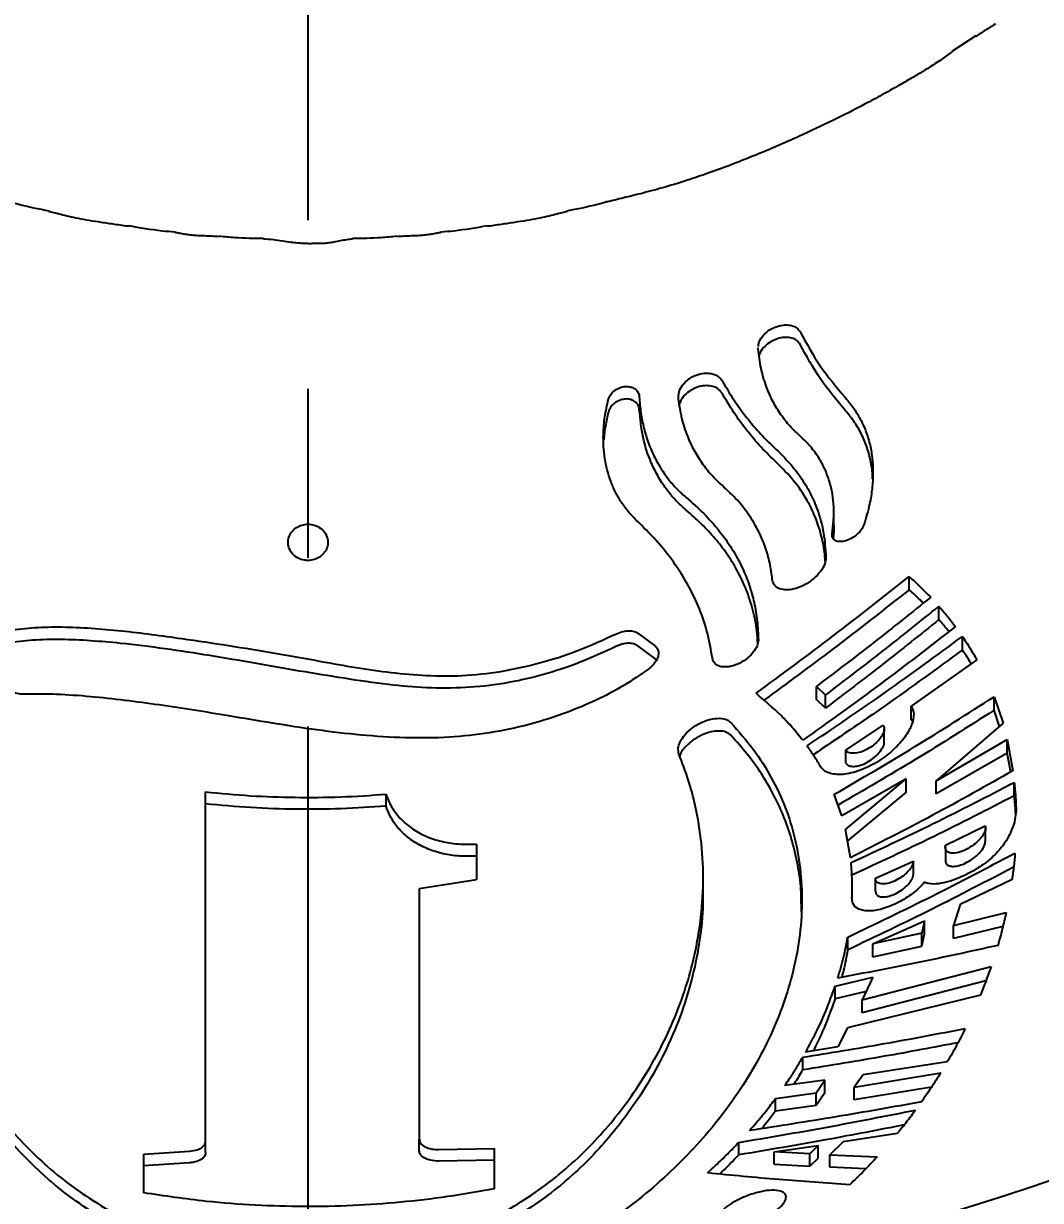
# Model space of a CAD drawing. Header units: millimetres. Extents: x 8 to 862, y 8 to 585.
# Drawn here: x 734.89 to 750.18, y 535.76 to 553.46 of the extents above; entities that cross this region are included whole.
import ezdxf

# ---------------------------------------------------------------- set-up
doc = ezdxf.new("R2010")
doc.units = ezdxf.units.MM
doc.linetypes.add('CENTERX2', pattern=[20.32, 12.7, -2.54, 2.54, -2.54])
doc.layers.add('CENTERLINE', color=4, linetype='CENTERX2')
doc.layers.add('DIMENSIONS', color=2, linetype='Continuous')
doc.layers.add('OUTLINE', color=7, linetype='Continuous', lineweight=25)
doc.styles.add('SLDTEXTSTYLE0', font='TXT', dxfattribs={"width": 0.75})
doc.dimstyles.new('SLDDIMSTYLE23', dxfattribs={"dimtxt": 3.5, "dimasz": 2, "dimexe": 0, "dimexo": 0.0625, "dimgap": 0.875, "dimtad": 1, "dimrnd": 1e-09, "dimzin": 12, "dimdsep": 46, "dimtxsty": 'SLDTEXTSTYLE0', "dimsah": 1, "dimcen": 0, "dimadec": 0, "dimazin": 3, "dimtfac": 1, "dimtofl": 0, "dimtmove": 0, "dimatfit": 3, "dimfxl": 0, "dimfrac": 2, "dimtolj": 1, "dimtzin": 12, "dimarcsym": 0})
doc.dimstyles.new('SLDDIMSTYLE9', dxfattribs={"dimtxt": 3.5, "dimasz": 2, "dimexe": 0, "dimexo": 0.0625, "dimgap": 0.875, "dimtad": 1, "dimrnd": 1e-09, "dimzin": 12, "dimdsep": 46, "dimtxsty": 'SLDTEXTSTYLE0', "dimsah": 1, "dimcen": 0, "dimadec": 0, "dimazin": 3, "dimtfac": 1, "dimtofl": 0, "dimtmove": 0, "dimatfit": 3, "dimfxl": 0, "dimfrac": 2, "dimtolj": 1, "dimtzin": 12, "dimarcsym": 0})

# ---------------------------------------------------------------- blocks, each defined once
blk = doc.blocks.new('_D_87')
at = {"layer": 'DIMENSIONS'}
blk.add_line((791.29, 545.141), (739.166, 568.209), dxfattribs=at)
blk.add_arc((739.166, 568.209), 131.85, 291.26696, 338.13735, dxfattribs=at)
blk.add_solid([(791.29, 545.141), (789.663, 546.408), (789.258, 545.493)], dxfattribs=at)
at = {"layer": 'DIMENSIONS', "insert": (761.078, 563.428), "char_height": 3.5, "attachment_point": 1, "rotation": 336.1278, "style": 'SLDTEXTSTYLE0'}
blk.add_mtext('R57', dxfattribs=at)
blk = doc.blocks.new('_D_91')
at = {"layer": 'DIMENSIONS'}
blk.add_line((713.624, 507.081), (739.166, 568.209), dxfattribs=at)
blk.add_solid([(713.624, 507.081), (714.856, 508.733), (713.934, 509.119)], dxfattribs=at)
at = {"layer": 'DIMENSIONS', "insert": (722.421, 539.794), "char_height": 3.5, "attachment_point": 1, "rotation": 67.3225, "style": 'SLDTEXTSTYLE0'}
blk.add_mtext('R66,25', dxfattribs=at)
blk = doc.blocks.new('SW_CENTERMARKSYMBOL_0')
at = {"layer": 'CENTERLINE', "color": 0}
blk.add_line((0, -5), (0, -79.679), dxfattribs=at)

msp = doc.modelspace()

# ---------------------------------------------------------------- linework, layer by layer
at = {"layer": 'OUTLINE'}
for p, q in [((749.49042, 553.46403), (749.50309, 553.44593)), ((749.20575, 553.27738), (748.84715, 553.04228)), ((745.93469, 548.56856), (745.93711, 548.58705)), ((747.07313, 545.91841), (747.07313, 546.11177)), ((748.20515, 544.94774), (748.20515, 545.14681)), ((748.65262, 544.49797), (748.65262, 544.69883)), ((744.12616, 544.29161), (744.37867, 544.10845)), ((749.00571, 544.04279), (749.00571, 544.24482)), ((744.37867, 543.91908), (744.12616, 544.10255)), ((744.40633, 543.89209), (744.37867, 543.91908)), ((749.22204, 543.8939), (748.23753, 543.19635)), ((746.81081, 543.49346), (746.94659, 543.36159)), ((746.81081, 543.29847), (746.81081, 543.49346)), ((746.94659, 543.1662), (746.94659, 543.36159)), ((749.48213, 543.33821), (749.6168, 542.93786)), ((749.48213, 543.13531), (749.48213, 543.33821)), ((746.94659, 543.1662), (746.81081, 543.29847)), ((748.23753, 542.99721), (748.23753, 543.19635)), ((748.25382, 542.9662), (748.23753, 542.99721)), ((749.56385, 542.89245), (749.48213, 543.13531)), ((747.25302, 542.53282), (747.8169, 542.90881)), ((747.83054, 542.65797), (747.83054, 542.85685)), ((749.6168, 542.93786), (748.60972, 542.0743)), ((748.60972, 542.0743), (749.68043, 542.69233)), ((749.68043, 542.69233), (749.76604, 542.22368)), ((749.68043, 542.48971), (749.68043, 542.69233)), ((747.25302, 542.33677), (747.25302, 542.53282)), ((749.68043, 542.48971), (748.60972, 541.87511)), ((749.73248, 542.20511), (749.68043, 542.48971)), ((748.16036, 542.10165), (747.19534, 541.54481)), ((747.24991, 541.34115), (748.16036, 542.10165)), ((748.16036, 541.90354), (748.16036, 542.10165)), ((748.16036, 541.90354), (747.2796, 541.17061)), ((748.60972, 541.87511), (748.60972, 542.0743)), ((749.78673, 541.84794), (749.78673, 542.04979)), ((740.33995, 541.69151), (740.33995, 541.87136)), ((747.19534, 541.54481), (747.07963, 541.87016)), ((748.75342, 541.10417), (749.35023, 541.39352)), ((747.32379, 540.91685), (747.24991, 541.34115)), ((749.35414, 541.16502), (749.35414, 541.36409)), ((741.69819, 541.12061), (741.69819, 540.58591)), ((748.74951, 541.07416), (748.74951, 540.87635)), ((747.69901, 540.60638), (748.26943, 540.86653)), ((748.26943, 540.66968), (748.26943, 540.86653)), ((741.69819, 540.58591), (740.83883, 540.44942)), ((745.10817, 540.42245), (745.10817, 540.61311)), ((747.69901, 540.41101), (747.69901, 540.60638)), ((749.75287, 540.58616), (748.97104, 540.2123)), ((747.34884, 540.29143), (747.34884, 540.47152)), ((748.97104, 540.2123), (748.8708, 539.89582)), ((747.66053, 539.61901), (748.4384, 539.96613)), ((748.4384, 539.96613), (748.39399, 539.78332)), ((748.4384, 539.77046), (748.4384, 539.96613)), ((748.8708, 539.89582), (749.66449, 540.09238)), ((748.39399, 539.78332), (747.66053, 539.61901)), ((748.39399, 539.58805), (748.39399, 539.78332)), ((748.8708, 539.69964), (748.8708, 539.89582)), ((749.61508, 539.88255), (748.8708, 539.69964)), ((747.28257, 539.53013), (747.28257, 539.72354)), ((747.66053, 539.42515), (747.66053, 539.61901)), ((748.39399, 539.58805), (748.4384, 539.77046)), ((747.66053, 539.42515), (748.39399, 539.58805)), ((747.49665, 538.77725), (749.43781, 539.27918)), ((747.09346, 538.98432), (747.66053, 539.12076)), ((747.66053, 539.12076), (747.49665, 538.77725)), ((747.09346, 538.79232), (747.09346, 538.98432)), ((747.55661, 538.90293), (747.09346, 538.79232)), ((749.36061, 539.06381), (747.49665, 538.58505)), ((749.27706, 538.8509), (747.28033, 538.35718)), ((747.49665, 538.58505), (747.49665, 538.77725)), ((747.28033, 538.35718), (747.13528, 538.07276)), ((747.13528, 538.07276), (746.64875, 537.99122)), ((746.60462, 537.72436), (746.60462, 537.91399)), ((748.77815, 537.84406), (747.51456, 537.65132)), ((747.37793, 537.4665), (748.67944, 537.68006)), ((747.51456, 537.65132), (747.37793, 537.4665)), ((746.93952, 537.57087), (746.33746, 537.49205)), ((746.80632, 537.37997), (746.93952, 537.57087)), ((746.93952, 537.38146), (746.93952, 537.57087)), ((746.19531, 537.29289), (746.80632, 537.37997)), ((746.93952, 537.38146), (746.80632, 537.19102)), ((746.80632, 537.19102), (746.80632, 537.37997)), ((748.54286, 537.46664), (747.37793, 537.27685)), ((747.37793, 537.27685), (747.37793, 537.4665)), ((746.19531, 537.1047), (746.19531, 537.29289)), ((746.80632, 537.19102), (746.19531, 537.1047)), ((748.02522, 536.76557), (747.2141, 536.64085)), ((737.62691, 536.47993), (737.62691, 536.65396)), ((740.83883, 536.50985), (740.83883, 536.68413)), ((745.64243, 536.446), (745.64243, 536.63268)), ((747.2141, 536.64085), (747.01375, 536.44674)), ((736.69642, 536.45786), (737.38596, 536.50047)), ((736.69642, 535.87578), (736.69642, 536.45786)), ((741.13432, 536.52555), (741.96655, 536.5442)), ((741.96655, 536.5442), (741.96655, 535.9354)), ((746.17338, 536.49236), (746.83627, 536.58537)), ((746.70973, 536.46195), (746.17338, 536.49236)), ((746.17338, 536.3054), (746.17338, 536.49236)), ((746.83627, 536.58537), (746.70973, 536.46195)), ((746.70973, 536.27461), (746.70973, 536.46195)), ((746.83627, 536.39773), (746.83627, 536.58537)), ((747.01375, 536.44674), (747.72249, 536.41635)), ((747.01375, 536.25921), (747.01375, 536.44674)), ((737.38596, 536.32598), (736.69642, 536.28169)), ((741.96655, 536.36702), (741.13432, 536.35065)), ((746.17338, 536.3054), (746.70973, 536.27461)), ((746.70973, 536.27461), (746.83627, 536.39773)), ((747.55183, 536.23582), (747.01375, 536.25921))]:
    msp.add_line(p, q, dxfattribs=at)
for radius, start, end in [(40.67122, 180, 0), (34.01882, 180.168424, 359.831576), (36.55, 225, 315)]:
    msp.add_arc((739.16604, 568.20876), radius, start, end, dxfattribs=at)
for points, knots in [([(749.49794, 553.45328), (749.44872, 553.42354), (749.34794, 553.36265), (749.25438, 553.30086), (749.20653, 553.26926)], [0, 0, 0, 0, 0.48851045, 1, 1, 1, 1]), ([(748.85429, 553.03846), (748.83412, 553.02503), (748.79681, 553.00017), (748.72042, 552.9452), (748.63102, 552.88263), (748.51425, 552.80539), (748.36681, 552.71649), (748.20341, 552.61996), (748.01164, 552.50959), (747.7907, 552.38618), (747.46801, 552.21221), (747.05275, 552.00035), (746.61248, 551.79231), (746.22563, 551.62119), (745.89769, 551.48363), (745.56372, 551.35123), (745.23243, 551.22738), (744.88745, 551.10969), (744.5404, 551.00351), (744.20183, 550.91187), (743.89837, 550.83791), (743.74017, 550.79866), (743.65917, 550.77856)], [0, 0, 0, 0, 0.03475234, 0.06430222, 0.08955337, 0.11205708, 0.14012848, 0.17073937, 0.2039561, 0.24645582, 0.2925887, 0.38032478, 0.47069086, 0.52671827, 0.58369409, 0.64161754, 0.69942149, 0.75347569, 0.81652001, 0.87671542, 0.93687994, 1, 1, 1, 1]), ([(735.2741, 550.64299), (735.11899, 550.6729), (734.91608, 550.71203), (734.71774, 550.76951), (734.67101, 550.78305)], [0, 0, 0, 0, 0.76439376, 1, 1, 1, 1]), ([(743.66696, 550.78471), (743.61828, 550.77059), (743.41802, 550.7125), (743.21314, 550.67295), (743.05807, 550.64301)], [0, 0, 0, 0, 0.24310609, 1, 1, 1, 1]), ([(736.48187, 550.41002), (736.40972, 550.42063), (736.27814, 550.43997), (736.07471, 550.46932), (735.89004, 550.49853), (735.72053, 550.52917), (735.56706, 550.56158), (735.43884, 550.59258), (735.33622, 550.61958), (735.2924, 550.63007), (735.26834, 550.63583)], [0, 0, 0, 0, 0.18765744, 0.34225119, 0.46810864, 0.57187482, 0.66397491, 0.75814427, 0.86721682, 1, 1, 1, 1]), ([(743.06383, 550.63585), (743.03976, 550.63009), (742.99593, 550.61959), (742.8933, 550.5926), (742.76507, 550.56159), (742.61159, 550.52918), (742.44208, 550.49853), (742.2574, 550.46933), (742.05398, 550.43998), (741.9224, 550.42063), (741.85026, 550.41003)], [0, 0, 0, 0, 0.13278538, 0.24186104, 0.3360351, 0.4281381, 0.53190455, 0.65776011, 0.81234901, 1, 1, 1, 1]), ([(737.16361, 550.32536), (737.09981, 550.33068), (736.86797, 550.35003), (736.63873, 550.39052), (736.47257, 550.41986)], [0, 0, 0, 0, 0.27520432, 1, 1, 1, 1]), ([(741.85955, 550.41987), (741.69339, 550.39052), (741.46413, 550.35003), (741.23228, 550.33068), (741.16848, 550.32536)], [0, 0, 0, 0, 0.72480331, 1, 1, 1, 1]), ([(737.83585, 550.25798), (737.79865, 550.26026), (737.73298, 550.26429), (737.62648, 550.26758), (737.538, 550.2711), (737.46976, 550.27558), (737.42409, 550.2795), (737.38033, 550.2843), (737.34011, 550.28972), (737.30344, 550.29552), (737.25434, 550.30424), (737.20222, 550.31482), (737.17575, 550.31864), (737.16061, 550.32083)], [0, 0, 0, 0, 0.19521819, 0.34457207, 0.4526595, 0.49431714, 0.530613, 0.56515042, 0.60202094, 0.64465777, 0.69534471, 0.82582626, 1, 1, 1, 1]), ([(738.49992, 550.22912), (738.3555, 550.23068), (738.13187, 550.23311), (737.90949, 550.25597), (737.83073, 550.26406)], [0, 0, 0, 0, 0.645818441, 1, 1, 1, 1]), ([(739.83668, 550.22126), (739.8077, 550.21886), (739.75557, 550.21454), (739.66232, 550.19571), (739.57289, 550.17763), (739.48785, 550.16399), (739.41992, 550.15685), (739.35887, 550.15369), (739.3066, 550.15335), (739.24301, 550.15293), (739.18551, 550.15259), (739.13276, 550.1531), (739.07469, 550.15577), (738.99855, 550.16244), (738.89382, 550.17554), (738.77192, 550.19338), (738.63197, 550.21271), (738.54391, 550.21822), (738.49527, 550.22127)], [0, 0, 0, 0, 0.13984213, 0.2515193, 0.3367791, 0.38510209, 0.42256613, 0.43870625, 0.46191707, 0.4850489, 0.51575375, 0.53143067, 0.54856962, 0.58972959, 0.64285656, 0.73507684, 0.85367363, 1, 1, 1, 1]), ([(740.50109, 550.26404), (740.42242, 550.25595), (740.20066, 550.23315), (739.97766, 550.23073), (739.83377, 550.22916)], [0, 0, 0, 0, 0.35476174, 1, 1, 1, 1]), ([(741.17147, 550.32083), (741.15634, 550.31864), (741.12987, 550.31482), (741.07774, 550.30424), (741.02862, 550.29551), (740.99194, 550.28972), (740.9517, 550.2843), (740.90793, 550.2795), (740.86224, 550.27557), (740.79397, 550.27109), (740.70545, 550.26756), (740.59889, 550.26427), (740.53318, 550.26024), (740.49595, 550.25796)], [0, 0, 0, 0, 0.17414781, 0.30461333, 0.35529688, 0.39793361, 0.43480922, 0.46935422, 0.50565969, 0.54732613, 0.65542637, 0.80478501, 1, 1, 1, 1]), ([(745.93984, 548.6079), (745.94102, 548.62596), (745.94423, 548.67512), (745.99332, 548.75704), (746.07745, 548.84084), (746.18911, 548.90286), (746.30818, 548.93312), (746.41668, 548.93011), (746.50184, 548.89875), (746.54629, 548.85841), (746.5616, 548.83138), (746.56503, 548.82532)], [0, 0, 0, 0, 0.07685963, 0.20926661, 0.34794158, 0.48720698, 0.61997427, 0.74292937, 0.85751404, 0.96804158, 1, 1, 1, 1]), ([(746.56503, 548.82532), (746.66195, 548.64987), (746.85663, 548.29746), (747.10658, 548.00104), (747.2321, 547.85218)], [0, 0, 0, 0, 0.4978391, 1, 1, 1, 1]), ([(746.56503, 548.63731), (746.55088, 548.65773), (746.52256, 548.69858), (746.44515, 548.73484), (746.3519, 548.74708), (746.24911, 548.73334), (746.14479, 548.69385), (746.04973, 548.62897), (745.97755, 548.55091), (745.9581, 548.49441), (745.94972, 548.47006)], [0, 0, 0, 0, 0.120360183, 0.240832027, 0.359501654, 0.480433939, 0.60786763, 0.744348721, 0.889830593, 1, 1, 1, 1]), ([(747.2321, 547.66055), (747.10763, 547.80876), (746.85757, 548.1065), (746.66283, 548.45985), (746.56503, 548.63731)], [0, 0, 0, 0, 0.497804246, 1, 1, 1, 1]), ([(746.55177, 547.27228), (746.49843, 547.32318), (746.39177, 547.42497), (746.25738, 547.60284), (746.14315, 547.79772), (746.04637, 548.02403), (745.97092, 548.28014), (745.94681, 548.47212), (745.93469, 548.56856)], [0, 0, 0, 0, 0.15239129, 0.30479303, 0.46210584, 0.61943412, 0.80882121, 1, 1, 1, 1]), ([(744.7363, 547.81851), (744.73658, 547.85293), (744.73714, 547.92173), (744.79221, 548.02595), (744.88123, 548.11643), (744.99836, 548.18101), (745.12265, 548.20975), (745.23531, 548.20303), (745.32487, 548.16712), (745.37157, 548.12391), (745.38859, 548.09604), (745.3918, 548.09079)], [0, 0, 0, 0, 0.12955811, 0.25889476, 0.39341385, 0.5260864, 0.65011843, 0.76393144, 0.87075604, 0.9756345, 1, 1, 1, 1]), ([(743.68363, 547.81136), (743.69326, 547.83624), (743.71251, 547.88603), (743.77631, 547.94839), (743.85584, 547.99107), (743.94053, 548.00861), (744.01718, 548.00172), (744.07915, 547.97472), (744.12341, 547.93134), (744.14412, 547.88613), (744.14726, 547.85661), (744.14829, 547.84703)], [0, 0, 0, 0, 0.13431395, 0.26874631, 0.39904665, 0.51989752, 0.63068634, 0.73501973, 0.83865768, 0.94767735, 1, 1, 1, 1]), ([(745.3918, 547.90231), (745.37519, 547.92456), (745.34195, 547.96909), (745.25608, 548.00872), (745.15525, 548.02175), (745.04718, 548.00653), (744.94008, 547.96395), (744.84455, 547.89449), (744.77522, 547.81425), (744.75847, 547.7573), (744.7518, 547.7346)], [0, 0, 0, 0, 0.12398779, 0.24814257, 0.36923221, 0.49099337, 0.61847867, 0.75528685, 0.90248421, 1, 1, 1, 1]), ([(745.3918, 548.09079), (745.44923, 547.99457), (745.5641, 547.80215), (745.76014, 547.53452), (745.97243, 547.28198), (746.12949, 547.13038), (746.20802, 547.05459)], [0, 0, 0, 0, 0.248358142, 0.496711298, 0.748356185, 1, 1, 1, 1]), ([(744.10255, 545.99558), (744.06144, 546.03708), (743.9792, 546.12008), (743.87526, 546.26188), (743.78651, 546.41536), (743.69284, 546.63169), (743.61853, 546.92155), (743.5997, 547.24994), (743.62414, 547.54988), (743.66374, 547.72393), (743.68363, 547.81136)], [0, 0, 0, 0, 0.09146006, 0.18292586, 0.27732837, 0.37174126, 0.55430874, 0.74126247, 0.87002384, 1, 1, 1, 1]), ([(744.14829, 547.65753), (744.14448, 547.67961), (744.13686, 547.72383), (744.09165, 547.77696), (744.02849, 547.80992), (743.95616, 547.81992), (743.88227, 547.80985), (743.81043, 547.78092), (743.74661, 547.73365), (743.70275, 547.67779), (743.6892, 547.63808), (743.68363, 547.62176)], [0, 0, 0, 0, 0.12114157, 0.24260189, 0.35605069, 0.46052694, 0.56368703, 0.67148553, 0.78739895, 0.9126462, 1, 1, 1, 1]), ([(744.14829, 547.84703), (744.15468, 547.76747), (744.16747, 547.60835), (744.21439, 547.37551), (744.28314, 547.14927), (744.39584, 546.88721), (744.54022, 546.65828), (744.7077, 546.4632), (744.80557, 546.37609), (744.8545, 546.33254)], [0, 0, 0, 0, 0.13460262, 0.269194667, 0.407249562, 0.545287215, 0.769883585, 0.884944253, 1, 1, 1, 1]), ([(745.39161, 546.51917), (745.33705, 546.57027), (745.22791, 546.67248), (745.08899, 546.85031), (744.96953, 547.04474), (744.86588, 547.27112), (744.78218, 547.52806), (744.75164, 547.72138), (744.7363, 547.81851)], [0, 0, 0, 0, 0.15178248, 0.3035765, 0.46027247, 0.61698457, 0.80757415, 1, 1, 1, 1]), ([(746.20802, 546.86405), (746.1305, 546.93908), (745.97545, 547.08914), (745.76375, 547.34074), (745.56646, 547.60963), (745.45002, 547.80475), (745.3918, 547.90231)], [0, 0, 0, 0, 0.24833817, 0.49668163, 0.74833834, 1, 1, 1, 1]), ([(747.2321, 547.85218), (747.27727, 547.79878), (747.36762, 547.69196), (747.47515, 547.51501), (747.56065, 547.3254), (747.6206, 547.12454), (747.65515, 546.91576), (747.66578, 546.69865), (747.65168, 546.47208), (747.6115, 546.21349), (747.55696, 546.02839), (747.52602, 545.92342)], [0, 0, 0, 0, 0.10569348, 0.21138711, 0.32019522, 0.42900208, 0.53469011, 0.64038038, 0.74902031, 0.85766477, 1, 1, 1, 1]), ([(743.68363, 547.62176), (743.66668, 547.55039), (743.63331, 547.40987), (743.61986, 547.26941), (743.61324, 547.20029)], [0, 0, 0, 0, 0.50795132, 1, 1, 1, 1]), ([(744.8545, 546.14327), (744.79953, 546.19265), (744.68959, 546.29141), (744.54834, 546.46341), (744.42568, 546.65166), (744.29992, 546.90704), (744.19029, 547.23923), (744.16238, 547.5172), (744.14829, 547.65753)], [0, 0, 0, 0, 0.12977286, 0.25955431, 0.39356437, 0.52758798, 0.76150028, 1, 1, 1, 1]), ([(747.65667, 546.61595), (747.65645, 546.63569), (747.65539, 546.73059), (747.62758, 546.89213), (747.57228, 547.10112), (747.48687, 547.29977), (747.37613, 547.48881), (747.28007, 547.60336), (747.2321, 547.66055)], [0, 0, 0, 0, 0.049048903, 0.235818259, 0.422583661, 0.615230553, 0.807881575, 1, 1, 1, 1]), ([(747.04705, 545.79681), (747.05602, 545.86435), (747.07395, 545.99944), (747.07459, 546.1976), (747.05447, 546.39112), (747.00985, 546.58266), (746.93923, 546.76856), (746.83924, 546.9488), (746.71286, 547.11882), (746.60546, 547.22113), (746.55177, 547.27228)], [0, 0, 0, 0, 0.11704001, 0.23407338, 0.35440458, 0.47473081, 0.60365092, 0.73257011, 0.86628441, 1, 1, 1, 1]), ([(746.20802, 547.05459), (746.27609, 546.98807), (746.41225, 546.85504), (746.58134, 546.63542), (746.72271, 546.40021), (746.84185, 546.12367), (746.92987, 545.80389), (746.94556, 545.55714), (746.95345, 545.43299)], [0, 0, 0, 0, 0.1485224, 0.29704507, 0.44988469, 0.60272599, 0.80012509, 1, 1, 1, 1]), ([(746.94263, 545.37914), (746.9399, 545.42448), (746.93158, 545.56228), (746.88324, 545.78447), (746.79807, 546.04398), (746.66478, 546.31543), (746.47781, 546.59408), (746.29832, 546.77369), (746.20802, 546.86405)], [0, 0, 0, 0, 0.07886409, 0.23969601, 0.40521676, 0.57073539, 0.78404338, 1, 1, 1, 1]), ([(746.14816, 545.10348), (746.13725, 545.18694), (746.11543, 545.35388), (746.04537, 545.595), (745.94678, 545.82801), (745.80868, 546.06302), (745.62953, 546.29694), (745.47119, 546.44485), (745.39161, 546.51917)], [0, 0, 0, 0, 0.15443959, 0.30887519, 0.4678012, 0.62672686, 0.81241755, 1, 1, 1, 1]), ([(744.8545, 546.33254), (744.94398, 546.25376), (745.12293, 546.09619), (745.35117, 545.83872), (745.5471, 545.56463), (745.6967, 545.28894), (745.8052, 545.01791), (745.87913, 544.75273), (745.92691, 544.47742), (745.9346, 544.28629), (745.93844, 544.19073)], [0, 0, 0, 0, 0.133008969, 0.266016295, 0.40287537, 0.539733107, 0.653596964, 0.767460269, 0.883729523, 1, 1, 1, 1]), ([(745.24739, 543.91744), (745.22554, 544.0437), (745.18184, 544.29621), (745.05694, 544.66351), (744.88706, 545.02117), (744.66893, 545.36368), (744.41099, 545.69001), (744.2056, 545.89349), (744.10255, 545.99558)], [0, 0, 0, 0, 0.16482057, 0.32964151, 0.49928799, 0.66893696, 0.833892, 1, 1, 1, 1]), ([(745.9284, 544.1432), (745.9253, 544.20377), (745.91662, 544.37345), (745.8601, 544.64443), (745.76046, 544.95445), (745.62612, 545.23641), (745.46824, 545.48957), (745.29214, 545.71754), (745.09014, 545.93682), (744.93305, 546.07445), (744.8545, 546.14327)], [0, 0, 0, 0, 0.07849018, 0.21987225, 0.36536283, 0.51085492, 0.63187137, 0.75288892, 0.87644394, 1, 1, 1, 1]), ([(739.16604, 545.38723), (739.1974, 545.38986), (739.26006, 545.39512), (739.34414, 545.43553), (739.41209, 545.49598), (739.45769, 545.57661), (739.47229, 545.67162), (739.44823, 545.76989), (739.38527, 545.85514), (739.29444, 545.91251), (739.19358, 545.93615), (739.09661, 545.92945), (739.00992, 545.89752), (738.93734, 545.84314), (738.88463, 545.76807), (738.86028, 545.6764), (738.87284, 545.5776), (738.92531, 545.48667), (739.00986, 545.42045), (739.09631, 545.39058), (739.14863, 545.38807), (739.16604, 545.38723)], [0, 0, 0, 0, 0.04736802, 0.09466475, 0.14384102, 0.19753364, 0.25609729, 0.31790057, 0.37930196, 0.43639136, 0.48769255, 0.53490706, 0.58117349, 0.62940202, 0.68167372, 0.73885362, 0.79998448, 0.86196112, 0.9206521, 0.97358988, 1, 1, 1, 1]), ([(747.52602, 545.92342), (747.51536, 545.89945), (747.49409, 545.85159), (747.42989, 545.78197), (747.34829, 545.7218), (747.25438, 545.68013), (747.16595, 545.66636), (747.0987, 545.68056), (747.05855, 545.71463), (747.0434, 545.75574), (747.046, 545.785), (747.04705, 545.79681)], [0, 0, 0, 0, 0.12067008, 0.24095978, 0.37166311, 0.50651869, 0.63365945, 0.74526732, 0.84363103, 0.93690376, 1, 1, 1, 1]), ([(747.07285, 545.91841), (747.07293, 545.91684), (747.07649, 545.85179), (747.0692, 545.78369), (747.06208, 545.71724)], [0, 0, 0, 0, 0.02407141, 1, 1, 1, 1]), ([(746.95345, 545.43299), (746.94944, 545.39861), (746.94143, 545.32997), (746.87441, 545.21783), (746.77241, 545.10926), (746.63498, 545.01457), (746.48108, 544.95285), (746.33832, 544.93735), (746.23211, 544.96613), (746.1661, 545.02416), (746.15403, 545.07754), (746.14816, 545.10348)], [0, 0, 0, 0, 0.10782122, 0.2152821, 0.33248586, 0.45967895, 0.58893806, 0.70940138, 0.81534147, 0.91025596, 1, 1, 1, 1]), ([(745.90327, 543.38922), (746.29144, 543.6747), (747.06814, 544.24593), (747.82603, 544.84643), (748.20515, 545.14681)], [0, 0, 0, 0, 0.49976744, 1, 1, 1, 1]), ([(748.20515, 545.14681), (748.23359, 545.12122), (748.29048, 545.07002), (748.40022, 544.96631), (748.47796, 544.88641), (748.52966, 544.83327)], [0, 0, 0, 0, 0.250946117, 0.501889829, 1, 1, 1, 1]), ([(748.20515, 544.94774), (747.8264, 544.64865), (747.10699, 544.08055), (746.36999, 543.54), (746.02101, 543.28403)], [0, 0, 0, 0, 0.526482073, 1, 1, 1, 1]), ([(748.41933, 544.74561), (748.40342, 544.76148), (748.33465, 544.83012), (748.26143, 544.89662), (748.20515, 544.94774)], [0, 0, 0, 0, 0.23134693, 1, 1, 1, 1]), ([(748.52966, 544.83327), (748.24611, 544.60582), (747.67886, 544.15077), (747.10022, 543.71261), (746.81081, 543.49346)], [0, 0, 0, 0, 0.49985655, 1, 1, 1, 1]), ([(746.94659, 543.36159), (747.2337, 543.58021), (747.80809, 544.01758), (748.37106, 544.47171), (748.65262, 544.69883)], [0, 0, 0, 0, 0.49985833, 1, 1, 1, 1]), ([(748.65262, 544.69883), (748.67447, 544.67371), (748.71817, 544.62348), (748.80232, 544.52181), (748.86169, 544.44372), (748.90118, 544.39178)], [0, 0, 0, 0, 0.25087236, 0.50173976, 1, 1, 1, 1]), ([(734.30781, 544.25887), (734.42713, 544.28684), (734.66633, 544.3429), (735.05829, 544.38218), (735.47263, 544.39206), (735.90737, 544.37218), (736.35796, 544.33175), (736.81256, 544.27647), (737.35038, 544.20279), (737.97048, 544.11034), (738.66892, 543.99444), (739.30785, 543.87974), (739.88855, 543.77498), (740.41702, 543.69779), (740.94806, 543.65062), (741.49974, 543.64739), (742.06877, 543.70925), (742.64695, 543.83735), (743.23087, 544.02343), (743.60762, 544.19559), (743.80355, 544.28512)], [0, 0, 0, 0, 0.04379876, 0.08780073, 0.13167667, 0.17820807, 0.22489764, 0.27167226, 0.31831991, 0.38999939, 0.46178466, 0.53350208, 0.58858697, 0.64376845, 0.69881508, 0.75371591, 0.81396777, 0.87442405, 0.93469628, 1, 1, 1, 1]), ([(748.90118, 544.39178), (748.52409, 544.09953), (747.76952, 543.51469), (746.99398, 542.96048), (746.606, 542.68323)], [0, 0, 0, 0, 0.499732314, 1, 1, 1, 1]), ([(748.65262, 544.49797), (748.37117, 544.27192), (747.80812, 543.81969), (747.23382, 543.38407), (746.94659, 543.1662)], [0, 0, 0, 0, 0.49985915, 1, 1, 1, 1]), ([(748.80348, 544.31707), (748.79576, 544.32689), (748.74751, 544.38826), (748.69594, 544.44789), (748.65262, 544.49797)], [0, 0, 0, 0, 0.16011964, 1, 1, 1, 1]), ([(743.80355, 544.09638), (743.62255, 544.01293), (743.25996, 543.84576), (742.69196, 543.65864), (742.11492, 543.52717), (741.53207, 543.4661), (740.95144, 543.46453), (740.34474, 543.51954), (739.70989, 543.61308), (739.04047, 543.72335), (738.36762, 543.8419), (737.69284, 543.95792), (737.0182, 544.06259), (736.41797, 544.13625), (735.89611, 544.18252), (735.45279, 544.20333), (735.03629, 544.1931), (734.64975, 544.15116), (734.42178, 544.097), (734.30781, 544.06993)], [0, 0, 0, 0, 0.06045271, 0.1211043, 0.18155397, 0.24113471, 0.30091807, 0.36061525, 0.42979488, 0.49936742, 0.56896532, 0.63831537, 0.70731473, 0.77611036, 0.82279252, 0.86954815, 0.91614033, 0.95807868, 1, 1, 1, 1]), ([(743.80355, 544.28512), (743.83705, 544.299), (743.90413, 544.32682), (744.00642, 544.33514), (744.08167, 544.31981), (744.11467, 544.29889), (744.12616, 544.29161)], [0, 0, 0, 0, 0.290547, 0.58184025, 0.85446368, 1, 1, 1, 1]), ([(746.67061, 542.59735), (747.0651, 542.86378), (747.85454, 543.39693), (748.62185, 543.96209), (749.00571, 544.24482)], [0, 0, 0, 0, 0.49971913, 1, 1, 1, 1]), ([(749.00571, 544.24482), (749.025, 544.21611), (749.06357, 544.15867), (749.13713, 544.04245), (749.18812, 543.95324), (749.22204, 543.8939)], [0, 0, 0, 0, 0.25083583, 0.50167268, 1, 1, 1, 1]), ([(744.12616, 544.10255), (744.10516, 544.11449), (744.06316, 544.13835), (743.97687, 544.14542), (743.88715, 544.13214), (743.83054, 544.10793), (743.80355, 544.09638)], [0, 0, 0, 0, 0.25281787, 0.50543306, 0.76413543, 1, 1, 1, 1]), ([(744.37867, 544.10845), (744.39515, 544.09305), (744.42809, 544.06227), (744.44188, 543.99555), (744.42763, 543.92045), (744.38168, 543.83997), (744.32803, 543.78534), (744.29359, 543.75917), (744.2891, 543.75576)], [0, 0, 0, 0, 0.18007013, 0.359883, 0.54654494, 0.74870706, 0.96720974, 1, 1, 1, 1]), ([(745.93844, 544.19073), (745.93473, 544.1612), (745.92732, 544.10224), (745.86847, 544.00713), (745.77962, 543.9164), (745.66136, 543.83906), (745.53031, 543.79031), (745.40928, 543.77987), (745.3187, 543.80572), (745.26373, 543.85447), (745.25255, 543.89758), (745.24739, 543.91744)], [0, 0, 0, 0, 0.10990184, 0.21947868, 0.33799904, 0.46519883, 0.59357453, 0.71354992, 0.82036646, 0.91725028, 1, 1, 1, 1]), ([(749.00571, 544.04279), (748.62227, 543.76157), (747.88473, 543.22064), (747.12622, 542.71026), (746.76205, 542.46522)], [0, 0, 0, 0, 0.519891233, 1, 1, 1, 1]), ([(749.13871, 543.83486), (749.13175, 543.84652), (749.08974, 543.91702), (749.04393, 543.98558), (749.00571, 544.04279)], [0, 0, 0, 0, 0.16550538, 1, 1, 1, 1]), ([(744.2891, 543.75576), (744.16402, 543.66914), (743.91317, 543.49544), (743.50063, 543.28166), (743.02764, 543.08095), (742.4913, 542.91075), (741.8953, 542.78542), (741.2725, 542.71855), (740.62786, 542.71253), (739.96449, 542.75545), (739.30147, 542.83513), (738.63872, 542.93775), (738.02276, 543.04224), (737.45294, 543.13584), (736.93052, 543.21546), (736.41039, 543.28525), (735.89362, 543.34114), (735.38334, 543.37928), (735.05413, 543.37661), (734.88954, 543.37528)], [0, 0, 0, 0, 0.04715799, 0.09457187, 0.14185944, 0.20445899, 0.26727939, 0.32995369, 0.39859263, 0.46740682, 0.53639209, 0.60537812, 0.67416164, 0.72810581, 0.7821953, 0.83619428, 0.89001487, 0.945013, 1, 1, 1, 1]), ([(734.88954, 543.37528), (734.85704, 543.37705), (734.79213, 543.38059), (734.69144, 543.41932), (734.59496, 543.47913), (734.54867, 543.53385), (734.52433, 543.56262)], [0, 0, 0, 0, 0.23560147, 0.47059155, 0.72158572, 1, 1, 1, 1]), ([(746.606, 542.68323), (746.55499, 542.74644), (746.45295, 542.87287), (746.22836, 543.11247), (746.03268, 543.27906), (745.90327, 543.38922)], [0, 0, 0, 0, 0.25300479, 0.5060125, 1, 1, 1, 1]), ([(747.07963, 541.87016), (747.48566, 542.1063), (748.29818, 542.57886), (749.08733, 543.08499), (749.48213, 543.33821)], [0, 0, 0, 0, 0.49971051, 1, 1, 1, 1]), ([(737.83696, 534.22499), (737.64348, 534.25714), (737.23474, 534.32505), (736.6375, 534.48772), (736.04649, 534.69475), (735.46957, 534.95129), (734.91533, 535.26086), (734.39018, 535.61967), (733.89455, 536.02106), (733.43545, 536.45958), (733.01914, 536.93335), (732.66147, 537.42181), (732.36135, 537.92255), (732.11946, 538.43213), (731.93516, 538.94664), (731.80927, 539.45963), (731.74361, 539.95297), (731.73341, 540.42361), (731.77316, 540.87071), (731.86268, 541.3059), (732.0023, 541.72603), (732.19219, 542.12849), (732.4345, 542.51078), (732.72424, 542.87509), (732.9615, 543.10103), (733.08004, 543.21391)], [0, 0, 0, 0, 0.03417366, 0.0721956, 0.11032652, 0.14836996, 0.19038397, 0.23250723, 0.2745556, 0.32132551, 0.36826258, 0.4152294, 0.46203975, 0.5094295, 0.55694903, 0.60447482, 0.65187315, 0.69535751, 0.73899697, 0.78268037, 0.82630278, 0.86977262, 0.91316578, 0.9566163, 1, 1, 1, 1]), ([(748.23753, 543.19635), (748.25421, 543.1575), (748.28755, 543.07988), (748.25391, 542.92195), (748.16158, 542.74788), (748.03157, 542.59573), (747.89721, 542.47653), (747.7773, 542.38806), (747.64642, 542.30942), (747.50781, 542.24383), (747.36878, 542.19645), (747.23798, 542.16991), (747.12027, 542.16535), (747.02332, 542.18012), (746.94698, 542.2128), (746.89739, 542.2519), (746.87679, 542.28287), (746.86916, 542.29432)], [0, 0, 0, 0, 0.08962524, 0.17908108, 0.27296432, 0.37848208, 0.43803529, 0.49759848, 0.56194768, 0.62627943, 0.69035201, 0.75437404, 0.81241361, 0.87040312, 0.92050205, 0.97058414, 1, 1, 1, 1]), ([(744.74427, 542.47381), (744.73758, 542.50262), (744.72421, 542.56018), (744.75918, 542.66411), (744.83181, 542.77097), (744.94535, 542.87442), (745.09018, 542.95951), (745.24682, 543.01062), (745.3874, 543.01792), (745.47818, 542.99068), (745.51228, 542.96033), (745.5233, 542.95052)], [0, 0, 0, 0, 0.10626738, 0.21227441, 0.32512668, 0.44837226, 0.57911996, 0.71051031, 0.83441606, 0.94652331, 1, 1, 1, 1]), ([(749.48213, 543.13531), (749.08776, 542.88364), (748.31725, 542.39193), (747.5242, 541.93282), (747.13705, 541.70869)], [0, 0, 0, 0, 0.51183216, 1, 1, 1, 1]), ([(733.73217, 542.79166), (733.65835, 542.63082), (733.51048, 542.30861), (733.36077, 541.80995), (733.26184, 541.30229), (733.21802, 540.78716), (733.22695, 540.26474), (733.28922, 539.73589), (733.40616, 539.20289), (733.57911, 538.67033), (733.80938, 538.14237), (734.07628, 537.66339), (734.36643, 537.23243), (734.6682, 536.85021), (735.01045, 536.48319), (735.39401, 536.13866), (735.8211, 535.82263), (736.2921, 535.53888), (736.77121, 535.31041), (737.24678, 535.13484), (737.70656, 535.00483), (738.18732, 534.90864), (738.68457, 534.85129), (739.19016, 534.83295), (739.67806, 534.85362), (740.14041, 534.90979), (740.57385, 534.99379), (741.03357, 535.11711), (741.50869, 535.28864), (741.98731, 535.51252), (742.43519, 535.77313), (742.84908, 536.06898), (743.22859, 536.39607), (743.56839, 536.74343), (743.88749, 537.12724), (744.18082, 537.54412), (744.44284, 537.99164), (744.65986, 538.44608), (744.83317, 538.90403), (744.97694, 539.40778), (745.07754, 539.95598), (745.11898, 540.54557), (745.09352, 541.1289), (745.00895, 541.64371), (744.89062, 542.09164), (744.79305, 542.34642), (744.74427, 542.47381)], [0, 0, 0, 0, 0.02757417, 0.05523959, 0.08294522, 0.11062815, 0.13821734, 0.16607818, 0.19404415, 0.22202964, 0.24996452, 0.27779909, 0.29912441, 0.32050447, 0.3418646, 0.36316281, 0.38431689, 0.40551546, 0.42663873, 0.44323561, 0.4598747, 0.47645529, 0.49314355, 0.50989638, 0.52658122, 0.54152704, 0.55651954, 0.57147477, 0.59094596, 0.61049012, 0.62998868, 0.6504409, 0.67096414, 0.69151207, 0.71199802, 0.73603874, 0.76015377, 0.78430998, 0.80845504, 0.83252112, 0.86357505, 0.89471154, 0.92584735, 0.95690071, 0.97845063, 1, 1, 1, 1]), ([(745.5233, 542.95052), (745.64007, 542.81816), (745.87401, 542.55299), (746.14283, 542.12348), (746.35287, 541.6737), (746.50041, 541.19677), (746.58401, 540.6935), (746.6017, 540.16718), (746.55296, 539.62925), (746.44305, 539.1082), (746.28096, 538.6085), (746.07609, 538.13329), (745.82044, 537.66169), (745.51422, 537.19804), (745.1665, 536.75893), (744.78106, 536.34393), (744.36257, 535.95463), (743.90025, 535.58666), (743.42748, 535.26862), (742.95304, 535.00173), (742.48653, 534.7811), (741.99533, 534.58829), (741.48066, 534.42668), (740.97548, 534.30208), (740.63613, 534.24793), (740.48153, 534.22326)], [0, 0, 0, 0, 0.050136933, 0.10044194, 0.150764039, 0.200925231, 0.25316627, 0.305567204, 0.357972158, 0.41021897, 0.455536122, 0.501030928, 0.546566531, 0.592023898, 0.637309421, 0.6789375, 0.720697856, 0.762427543, 0.804014095, 0.83750363, 0.871104602, 0.904686971, 0.938150986, 0.971824185, 1, 1, 1, 1]), ([(745.5233, 542.75885), (745.50072, 542.77638), (745.4556, 542.81142), (745.34903, 542.82684), (745.2246, 542.81299), (745.08661, 542.76592), (744.94642, 542.68544), (744.83113, 542.57786), (744.76276, 542.4911), (744.7545, 542.44897), (744.75407, 542.44679)], [0, 0, 0, 0, 0.12435202, 0.24852956, 0.37736675, 0.51738565, 0.6695948, 0.83038468, 0.99125227, 1, 1, 1, 1]), ([(747.8169, 542.90881), (747.82339, 542.89228), (747.83634, 542.85926), (747.82072, 542.79308), (747.78061, 542.72065), (747.71265, 542.64365), (747.61843, 542.56982), (747.50656, 542.51168), (747.39549, 542.48265), (747.30732, 542.4885), (747.26703, 542.51369), (747.25438, 542.53096), (747.25302, 542.53282)], [0, 0, 0, 0, 0.09199207, 0.18379953, 0.28036062, 0.38866232, 0.51003947, 0.64050734, 0.76985373, 0.88678565, 0.98782954, 1, 1, 1, 1]), ([(746.58496, 540.1029), (746.58464, 540.2306), (746.584, 540.4847), (746.52624, 540.85267), (746.43971, 541.21124), (746.31901, 541.55193), (746.1684, 541.87468), (745.98803, 542.18076), (745.77698, 542.47708), (745.60786, 542.66493), (745.5233, 542.75885)], [0, 0, 0, 0, 0.12963588, 0.25795562, 0.386378, 0.5146923, 0.6352138, 0.75573429, 0.87786975, 1, 1, 1, 1]), ([(747.25302, 542.33677), (747.26561, 542.32411), (747.29077, 542.29881), (747.35742, 542.28697), (747.43922, 542.29562), (747.5358, 542.32845), (747.63929, 542.38673), (747.73646, 542.4679), (747.80395, 542.5583), (747.83342, 542.62613), (747.82885, 542.65362), (747.82815, 542.65788)], [0, 0, 0, 0, 0.10163706, 0.20308334, 0.30951693, 0.42839096, 0.5613414, 0.70446295, 0.84700132, 0.97632969, 1, 1, 1, 1]), ([(746.86916, 542.29432), (746.85378, 542.32017), (746.82301, 542.37187), (746.75831, 542.47352), (746.70564, 542.54788), (746.67061, 542.59735)], [0, 0, 0, 0, 0.25083779, 0.50166458, 1, 1, 1, 1]), ([(749.76604, 542.22368), (749.36462, 541.99789), (748.56138, 541.54607), (747.73646, 541.12666), (747.32379, 540.91685)], [0, 0, 0, 0, 0.49975253, 1, 1, 1, 1]), ([(737.62691, 541.90609), (737.85081, 541.88497), (738.29862, 541.84272), (738.97679, 541.82036), (739.65818, 541.82499), (740.11269, 541.85591), (740.33995, 541.87136)], [0, 0, 0, 0, 0.24849337, 0.49699154, 0.74849774, 1, 1, 1, 1]), ([(737.62691, 536.65396), (737.62691, 536.89513), (737.62691, 537.37758), (737.62691, 538.17078), (737.62691, 539.0182), (737.62691, 539.92531), (737.62691, 540.88496), (737.62691, 541.56577), (737.62691, 541.90609)], [0, 0, 0, 0, 0.16504712, 0.33017972, 0.49522562, 0.6634546, 0.83177247, 1, 1, 1, 1]), ([(747.33152, 540.84289), (747.74576, 541.03585), (748.57464, 541.42197), (749.38258, 541.84045), (749.78673, 542.04979)], [0, 0, 0, 0, 0.49976061, 1, 1, 1, 1]), ([(749.78673, 542.04979), (749.79012, 542.01475), (749.79857, 541.92715), (749.80836, 541.78572), (749.8121, 541.67858), (749.81397, 541.625)], [0, 0, 0, 0, 0.249915342, 0.624900199, 1, 1, 1, 1]), ([(740.33995, 541.69151), (740.11537, 541.6764), (739.6662, 541.64619), (738.98757, 541.64105), (738.3067, 541.66261), (737.85351, 541.70471), (737.62691, 541.72575)], [0, 0, 0, 0, 0.24854178, 0.49708687, 0.74854593, 1, 1, 1, 1]), ([(740.33995, 541.87136), (740.36465, 541.80762), (740.41405, 541.68016), (740.54257, 541.50945), (740.70969, 541.36216), (740.91099, 541.24544), (741.13942, 541.16511), (741.40129, 541.11464), (741.59357, 541.1185), (741.69819, 541.12061)], [0, 0, 0, 0, 0.14140033, 0.28276203, 0.42447779, 0.56615516, 0.70201337, 0.83786937, 1, 1, 1, 1]), ([(749.78673, 541.84794), (749.38291, 541.63998), (748.57487, 541.22387), (747.7461, 540.83999), (747.33152, 540.64796)], [0, 0, 0, 0, 0.49976756, 1, 1, 1, 1]), ([(749.80713, 541.57477), (749.80629, 541.59556), (749.80399, 541.65194), (749.79679, 541.7429), (749.79009, 541.81293), (749.78673, 541.84794)], [0, 0, 0, 0, 0.22597978, 0.61296016, 1, 1, 1, 1]), ([(741.69819, 540.9396), (741.61249, 540.93753), (741.44111, 540.9334), (741.19653, 540.97114), (740.971, 541.04127), (740.77071, 541.14272), (740.6018, 541.27186), (740.4779, 541.4118), (740.39073, 541.5531), (740.35688, 541.64537), (740.33995, 541.69151)], [0, 0, 0, 0, 0.1327505, 0.26548049, 0.39826883, 0.53107262, 0.66353068, 0.79602037, 0.89800626, 1, 1, 1, 1]), ([(749.81397, 541.625), (749.80958, 541.58049), (749.80081, 541.49149), (749.75972, 541.35895), (749.70314, 541.23452), (749.63728, 541.12681), (749.55894, 541.02694), (749.47217, 540.93714), (749.37336, 540.85399), (749.25413, 540.76893), (749.11466, 540.68609), (748.95733, 540.61111), (748.79992, 540.5543), (748.64276, 540.51962), (748.51694, 540.51652), (748.45881, 540.53883), (748.4384, 540.54666)], [0, 0, 0, 0, 0.09171464, 0.18337021, 0.25284746, 0.32222382, 0.37923981, 0.43620058, 0.49308891, 0.55004293, 0.62826809, 0.70652061, 0.78538245, 0.86406061, 0.95227768, 1, 1, 1, 1]), ([(749.35023, 541.39352), (749.35242, 541.37561), (749.35679, 541.33984), (749.32791, 541.27161), (749.27532, 541.19846), (749.19565, 541.12224), (749.09213, 541.05145), (748.97621, 540.99924), (748.86891, 540.97838), (748.79152, 540.99228), (748.75254, 541.032), (748.74721, 541.07364), (748.75231, 541.09872), (748.75342, 541.10417)], [0, 0, 0, 0, 0.0830897, 0.16597573, 0.25407921, 0.35388246, 0.46601946, 0.5858941, 0.70321631, 0.80763318, 0.89701376, 0.97760988, 1, 1, 1, 1]), ([(748.75278, 540.87632), (748.75205, 540.86777), (748.74971, 540.84043), (748.77427, 540.80865), (748.82283, 540.78607), (748.89358, 540.78419), (748.98308, 540.80457), (749.08746, 540.8505), (749.19557, 540.92204), (749.28685, 541.01067), (749.34533, 541.09871), (749.34998, 541.14526), (749.35196, 541.16516)], [0, 0, 0, 0, 0.04016402, 0.12844186, 0.21569645, 0.30792358, 0.41051228, 0.52634726, 0.65394975, 0.78539826, 0.9082609, 1, 1, 1, 1]), ([(747.28257, 539.72354), (747.70646, 539.92603), (748.55461, 540.33119), (749.38268, 540.76777), (749.7969, 540.98615)], [0, 0, 0, 0, 0.49978032, 1, 1, 1, 1]), ([(747.34566, 540.31037), (747.34753, 540.40006), (747.35034, 540.53467), (747.34257, 540.71152), (747.3352, 540.79909), (747.33152, 540.84289)], [0, 0, 0, 0, 0.499569538, 0.749730243, 1, 1, 1, 1]), ([(748.26943, 540.86653), (748.26652, 540.84678), (748.26072, 540.80734), (748.21728, 540.73888), (748.15175, 540.66934), (748.0622, 540.60237), (747.95653, 540.54826), (747.85076, 540.51877), (747.76524, 540.52058), (747.71347, 540.54976), (747.69955, 540.58388), (747.69907, 540.60385), (747.69901, 540.60638)], [0, 0, 0, 0, 0.09670079, 0.19310339, 0.29718453, 0.41387764, 0.54066848, 0.66938384, 0.78904532, 0.89369677, 0.98650875, 1, 1, 1, 1]), ([(749.7969, 540.98615), (749.79109, 540.91976), (749.78237, 540.82016), (749.76658, 540.68662), (749.75744, 540.61965), (749.75287, 540.58616)], [0, 0, 0, 0, 0.49989122, 0.74993196, 1, 1, 1, 1]), ([(749.7768, 540.77595), (749.36956, 540.56237), (748.54804, 540.13154), (747.70679, 539.73174), (747.28257, 539.53013)], [0, 0, 0, 0, 0.49572415, 1, 1, 1, 1]), ([(747.69901, 540.41101), (747.70151, 540.39498), (747.7065, 540.36294), (747.74589, 540.33382), (747.80475, 540.32222), (747.88277, 540.33067), (747.97644, 540.3615), (748.07803, 540.41617), (748.17274, 540.49092), (748.24161, 540.57387), (748.26755, 540.63505), (748.26908, 540.66335), (748.26943, 540.66968)], [0, 0, 0, 0, 0.089636801, 0.179242294, 0.270148823, 0.36870179, 0.478616577, 0.600322288, 0.729024288, 0.85470136, 0.967528025, 1, 1, 1, 1]), ([(748.4384, 540.54666), (748.41078, 540.51741), (748.35554, 540.4589), (748.25735, 540.37791), (748.15174, 540.30461), (748.03848, 540.23965), (747.92037, 540.18551), (747.80155, 540.14468), (747.68793, 540.12014), (747.58662, 540.11276), (747.50041, 540.12254), (747.41457, 540.15362), (747.35304, 540.21492), (747.34782, 540.28246), (747.34566, 540.31037)], [0, 0, 0, 0, 0.07852884, 0.15709306, 0.23544278, 0.31379713, 0.39627898, 0.47873078, 0.55925232, 0.63971094, 0.71226273, 0.78476071, 0.9110467, 1, 1, 1, 1]), ([(745.10167, 540.42243), (745.10331, 540.3527), (745.10912, 540.10714), (745.06147, 539.67867), (744.95901, 539.13897), (744.79525, 538.59686), (744.57286, 538.05765), (744.2888, 537.52633), (743.97834, 537.06218), (743.66105, 536.66564), (743.35396, 536.33575), (743.01242, 536.02233), (742.62986, 535.72622), (742.20248, 535.45309), (741.72876, 535.20779), (741.24968, 535.0136), (740.77587, 534.86834), (740.31841, 534.76497), (739.84476, 534.69484), (739.36007, 534.66201), (738.87196, 534.66586), (738.39997, 534.70534), (737.95083, 534.77775), (737.52737, 534.87684), (737.07151, 535.01781), (736.59566, 535.21099), (736.11391, 535.46187), (735.6646, 535.75152), (735.25114, 536.0788), (734.87442, 536.43945), (734.54127, 536.8194), (734.23419, 537.23319), (733.95802, 537.67755), (733.71836, 538.15141), (733.52707, 538.63082), (733.38177, 539.11245), (733.27621, 539.63899), (733.2213, 540.07699), (733.22993, 540.3509), (733.23218, 540.42236)], [0, 0, 0, 0, 0.01432758, 0.05045739, 0.08692641, 0.12355272, 0.16020087, 0.19676626, 0.23318392, 0.25788117, 0.28263981, 0.30737616, 0.33204283, 0.35778215, 0.38357855, 0.40928159, 0.42986947, 0.45051221, 0.47108306, 0.49175055, 0.51249517, 0.53316353, 0.55229183, 0.57147698, 0.59061828, 0.61680963, 0.6430997, 0.66933018, 0.69725535, 0.72527714, 0.75333279, 0.78130428, 0.81369765, 0.84619289, 0.87874142, 0.91127233, 0.94369596, 0.98531047, 1, 1, 1, 1]), ([(740.83883, 540.44942), (740.83883, 540.09993), (740.83883, 539.40097), (740.83883, 538.4296), (740.83883, 537.51312), (740.83883, 536.96047), (740.83883, 536.68413)], [0, 0, 0, 0, 0.24867787, 0.4973519, 0.7486756, 1, 1, 1, 1]), ([(749.66449, 540.09238), (749.64576, 540.00997), (749.61765, 539.88632), (749.57402, 539.72113), (749.55035, 539.63848), (749.53852, 539.59715)], [0, 0, 0, 0, 0.49983901, 0.74990033, 1, 1, 1, 1]), ([(747.13288, 539.10614), (747.16291, 539.20936), (747.208, 539.36429), (747.25419, 539.5699), (747.27311, 539.67231), (747.28257, 539.72354)], [0, 0, 0, 0, 0.49948736, 0.74968206, 1, 1, 1, 1]), ([(749.53852, 539.59715), (749.14021, 539.50939), (748.34346, 539.33384), (747.53645, 539.18205), (747.13288, 539.10614)], [0, 0, 0, 0, 0.49991415, 1, 1, 1, 1]), ([(747.28257, 539.53013), (747.2632, 539.42801), (747.23719, 539.29084), (747.2004, 539.15268), (747.191, 539.11738)], [0, 0, 0, 0, 0.74445417, 1, 1, 1, 1]), ([(749.43781, 539.27918), (749.41272, 539.2077), (749.37509, 539.10047), (749.32028, 538.95777), (749.29147, 538.88652), (749.27706, 538.8509)], [0, 0, 0, 0, 0.49988088, 0.7499264, 1, 1, 1, 1]), ([(746.64875, 537.99122), (746.69335, 538.07322), (746.80504, 538.27858), (746.95831, 538.61019), (747.04837, 538.85949), (747.09346, 538.98432)], [0, 0, 0, 0, 0.24918753, 0.62404082, 1, 1, 1, 1]), ([(747.09346, 538.79232), (747.03211, 538.62711), (746.93994, 538.3789), (746.81819, 538.11809), (746.76702, 538.02283), (746.76006, 538.00988)], [0, 0, 0, 0, 0.6323486, 0.95001885, 1, 1, 1, 1]), ([(746.60462, 537.91399), (747.0142, 537.98096), (747.83347, 538.11491), (748.64418, 538.26975), (749.0496, 538.34718)], [0, 0, 0, 0, 0.49992977, 1, 1, 1, 1]), ([(749.0496, 538.34718), (749.00686, 538.26286), (748.94273, 538.13635), (748.85045, 537.96896), (748.80225, 537.8857), (748.77815, 537.84406)], [0, 0, 0, 0, 0.49981276, 0.74988186, 1, 1, 1, 1]), ([(748.93934, 538.13379), (748.57069, 538.06395), (747.7966, 537.91731), (747.01434, 537.79068), (746.60462, 537.72436)], [0, 0, 0, 0, 0.47623267, 1, 1, 1, 1]), ([(746.33746, 537.49205), (746.36113, 537.52695), (746.42035, 537.61421), (746.51033, 537.75478), (746.57318, 537.86091), (746.60462, 537.91399)], [0, 0, 0, 0, 0.24983861, 0.62480783, 1, 1, 1, 1]), ([(746.60462, 537.72436), (746.56306, 537.65377), (746.52086, 537.5821), (746.4748, 537.51101), (746.4741, 537.50994)], [0, 0, 0, 0, 0.98489933, 1, 1, 1, 1]), ([(748.67944, 537.68006), (748.63329, 537.60684), (748.56405, 537.49699), (748.46632, 537.35202), (748.4158, 537.28001), (748.39054, 537.244)], [0, 0, 0, 0, 0.499838541, 0.749898933, 1, 1, 1, 1]), ([(745.64243, 536.63268), (746.08763, 536.7083), (746.97815, 536.85956), (747.85968, 537.03276), (748.30051, 537.11938)], [0, 0, 0, 0, 0.4999309, 1, 1, 1, 1]), ([(745.80639, 536.81263), (745.84073, 536.85208), (745.92664, 536.95075), (746.05755, 537.11061), (746.14938, 537.23211), (746.19531, 537.29289)], [0, 0, 0, 0, 0.2497566, 0.6247145, 1, 1, 1, 1]), ([(748.39054, 537.244), (747.96199, 537.16688), (747.10478, 537.01264), (746.23922, 536.87931), (745.80639, 536.81263)], [0, 0, 0, 0, 0.49994246, 1, 1, 1, 1]), ([(748.30051, 537.11938), (748.25604, 537.05993), (748.18932, 536.97074), (748.09655, 536.85315), (748.049, 536.79477), (748.02522, 536.76557)], [0, 0, 0, 0, 0.499880016, 0.749925091, 1, 1, 1, 1]), ([(746.19531, 537.1047), (746.13447, 537.02388), (746.06808, 536.93568), (745.99597, 536.84895), (745.98993, 536.8417)], [0, 0, 0, 0, 0.916339304, 1, 1, 1, 1]), ([(748.13102, 536.89733), (747.74666, 536.82236), (746.92144, 536.66138), (746.0878, 536.521), (745.64243, 536.446)], [0, 0, 0, 0, 0.46575577, 1, 1, 1, 1]), ([(737.38596, 536.50047), (737.42565, 536.50642), (737.50503, 536.51832), (737.5873, 536.56411), (737.62327, 536.61263), (737.62607, 536.64443), (737.62691, 536.65396)], [0, 0, 0, 0, 0.29259503, 0.58527652, 0.87573953, 1, 1, 1, 1]), ([(740.83883, 536.68413), (740.84335, 536.66152), (740.85238, 536.61629), (740.92295, 536.56417), (741.02001, 536.53177), (741.09864, 536.52749), (741.13432, 536.52555)], [0, 0, 0, 0, 0.26047185, 0.52089616, 0.78266069, 1, 1, 1, 1]), ([(745.17383, 536.17419), (745.21479, 536.21161), (745.31724, 536.30522), (745.47474, 536.45769), (745.58651, 536.57433), (745.64243, 536.63268)], [0, 0, 0, 0, 0.249727597, 0.624677486, 1, 1, 1, 1]), ([(737.62691, 536.47993), (737.62253, 536.45804), (737.61377, 536.41425), (737.54534, 536.36304), (737.46321, 536.33514), (737.4046, 536.32819), (737.38596, 536.32598)], [0, 0, 0, 0, 0.2879666, 0.57588547, 0.86507957, 1, 1, 1, 1]), ([(741.13432, 536.35065), (741.09073, 536.35358), (741.00353, 536.35943), (740.90536, 536.39915), (740.84792, 536.4515), (740.84159, 536.49219), (740.83883, 536.50985)], [0, 0, 0, 0, 0.2664611, 0.53301227, 0.79724976, 1, 1, 1, 1]), ([(745.64243, 536.446), (745.56811, 536.36845), (745.47502, 536.27132), (745.3754, 536.17659), (745.35532, 536.15749)], [0, 0, 0, 0, 0.79843568, 1, 1, 1, 1]), ([(747.72249, 536.41635), (747.65646, 536.34548), (747.55738, 536.23915), (747.41917, 536.10008), (747.3482, 536.03139), (747.31272, 535.99704)], [0, 0, 0, 0, 0.49978379, 0.74986393, 1, 1, 1, 1]), ([(747.31272, 535.99704), (746.95751, 536.02153), (746.24704, 536.07053), (745.53159, 536.13963), (745.17383, 536.17419)], [0, 0, 0, 0, 0.49995754, 1, 1, 1, 1]), ([(741.96655, 535.9354), (741.73315, 535.89397), (741.26618, 535.81108), (740.55714, 535.729), (739.8375, 535.67805), (739.10851, 535.66293), (738.37299, 535.68458), (737.56619, 535.74525), (737.01048, 535.82865), (736.69642, 535.87578)], [0, 0, 0, 0, 0.13465572, 0.26941245, 0.40406399, 0.54263773, 0.68132585, 0.81990028, 1, 1, 1, 1]), ([(745.83078, 535.85326), (745.89398, 535.87163), (746.0204, 535.90836), (746.18514, 535.92054), (746.30389, 535.89748), (746.36017, 535.84127), (746.3524, 535.76427), (746.28988, 535.67789), (746.18299, 535.59022), (746.04024, 535.50745), (745.87131, 535.43639), (745.69095, 535.3853), (745.52088, 535.36269), (745.38703, 535.37427), (745.31101, 535.41916), (745.30062, 535.489), (745.3488, 535.57212), (745.44346, 535.65944), (745.57506, 535.74449), (745.71068, 535.81038), (745.79814, 535.84161), (745.83078, 535.85326)], [0, 0, 0, 0, 0.05979796, 0.11960789, 0.17861726, 0.23415725, 0.28565493, 0.33454736, 0.38302832, 0.43306963, 0.48601187, 0.54229407, 0.60115157, 0.66053096, 0.71774316, 0.77098855, 0.82058484, 0.86857357, 0.91743768, 0.96918004, 1, 1, 1, 1])]:
    msp.add_open_spline(points, degree=3, knots=knots, dxfattribs=at)

# ---------------------------------------------------------------- block references
at = {"layer": 'CENTERLINE'}
msp.add_blockref('SW_CENTERMARKSYMBOL_0', (739.16604, 568.20876), dxfattribs=at)

# ---------------------------------------------------------------- dimensions: what is measured, and where the dimension line sits
at = {"layer": 'DIMENSIONS'}
for mpoint, dimstyle, picture, middle in [((713.62376, 507.08059), 'SLDDIMSTYLE9', '_D_91', (729.30075, 544.59898)), ((791.28972, 545.14098), 'SLDDIMSTYLE23', '_D_87', (763.05269, 557.63754))]:
    dim = msp.add_radius_dim(center=(739.16604, 568.20876), mpoint=mpoint, dimstyle=dimstyle, dxfattribs=at)
    dim.commit()
    dim.dimension.update_dxf_attribs({"geometry": picture, "text_midpoint": middle, "dimtype": 164})

doc.saveas('drawing.dxf')
